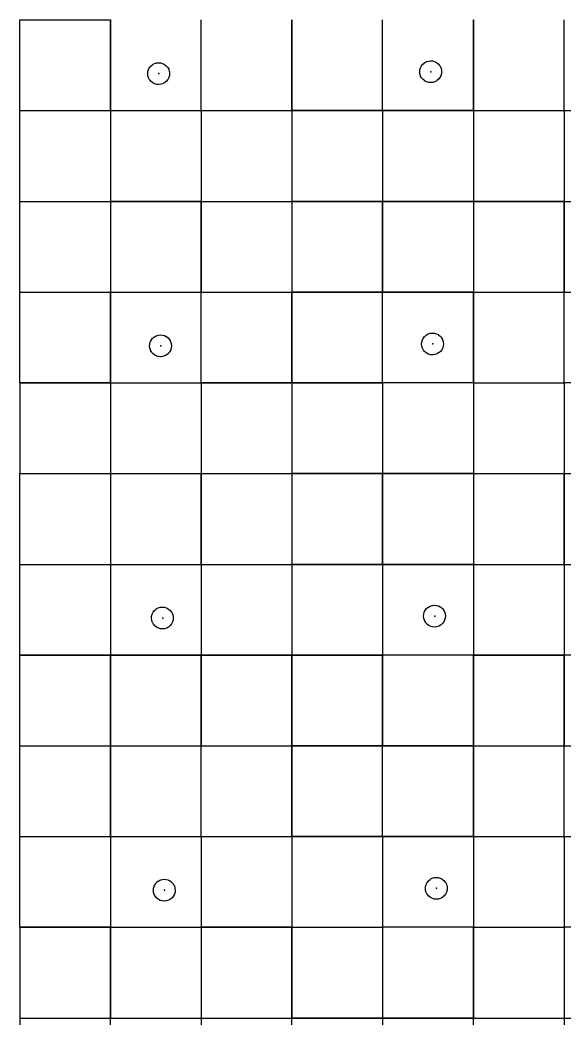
# Model space of a CAD drawing. Header units: metres. Extents: x 0 to 398, y -24 to 612.
# Drawn here: x 0 to 54, y 396 to 495 of the extents above; entities that cross this region are included whole.
import ezdxf

# ---------------------------------------------------------------- set-up
doc = ezdxf.new("R2010")
doc.units = ezdxf.units.M
doc.layers.add('LAYER_01_CUT', color=7, linetype='Continuous')
doc.layers.add('LAYER_04_GRID', color=7, linetype='Continuous')

msp = doc.modelspace()

# ---------------------------------------------------------------- linework, layer by layer
at = {"layer": 'LAYER_01_CUT'}
for points in [[(0, 477.006), (0, 486), (0, 486.006), (0, 495), (8.994, 495), (9, 495), (9, 486.006), (9, 486), (9, 477.006)], [(9, 495), (9, 494.994)], [(18, 486.006), (18, 495), (18, 494.994)], [(26.994, 495), (27, 495), (27, 486.006), (27, 486), (27, 477.006)], [(27, 495), (27, 494.994)], [(36, 486.006), (36, 495), (36, 494.994)], [(44.994, 495), (45, 495), (45, 486.006), (45, 486), (45, 477.006)], [(45, 495), (45, 494.994)], [(54, 486.006), (54, 495), (54, 494.994)], [(9, 486), (9, 494.994)], [(18, 486), (18, 494.994)], [(27, 486), (27, 494.994)], [(36, 486), (36, 494.994)], [(45, 486), (45, 494.994)], [(54, 486), (54, 494.994)], [(13.356, 490.677), (13.543, 490.735), (13.551, 490.737), (13.56, 490.739), (13.75, 490.758), (13.758, 490.759), (13.766, 490.758), (13.945, 490.743), (13.953, 490.742), (13.961, 490.741), (14.145, 490.69), (14.153, 490.687), (14.16, 490.684), (14.338, 490.595), (14.345, 490.591), (14.353, 490.586), (14.512, 490.46), (14.519, 490.455), (14.649, 490.299), (14.661, 490.286), (14.665, 490.278), (14.761, 490.102), (14.765, 490.094), (14.768, 490.086), (14.826, 489.898), (14.828, 489.89), (14.829, 489.881), (14.849, 489.691), (14.849, 489.683), (14.849, 489.675), (14.834, 489.496), (14.833, 489.488), (14.831, 489.48), (14.78, 489.296), (14.778, 489.289), (14.774, 489.281), (14.685, 489.103), (14.681, 489.096), (14.676, 489.089), (14.551, 488.929), (14.545, 488.923), (14.39, 488.792), (14.376, 488.78), (14.369, 488.776), (14.192, 488.68), (14.184, 488.676), (14.176, 488.673), (13.988, 488.615), (13.98, 488.613), (13.972, 488.612), (13.782, 488.592), (13.773, 488.592), (13.766, 488.592), (13.586, 488.607), (13.579, 488.608), (13.571, 488.61), (13.387, 488.661), (13.379, 488.663), (13.371, 488.667), (13.194, 488.756), (13.186, 488.76), (13.179, 488.765), (13.02, 488.89), (13.013, 488.896), (12.882, 489.051), (12.871, 489.065), (12.866, 489.072), (12.77, 489.249), (12.767, 489.257), (12.764, 489.265), (12.706, 489.453), (12.704, 489.461), (12.703, 489.469), (12.683, 489.66), (12.683, 489.668), (12.683, 489.675), (12.698, 489.855), (12.699, 489.862), (12.7, 489.87), (12.751, 490.054), (12.754, 490.062), (12.757, 490.07), (12.846, 490.247), (12.851, 490.255), (12.856, 490.262), (12.981, 490.421), (12.987, 490.428), (13.142, 490.559), (13.155, 490.57), (13.163, 490.575), (13.34, 490.671), (13.347, 490.675), (13.356, 490.677)], [(39.77, 489.435), (39.766, 489.443), (39.763, 489.451), (39.705, 489.639), (39.703, 489.647), (39.702, 489.656), (39.682, 489.846), (39.682, 489.854), (39.682, 489.862), (39.697, 490.041), (39.698, 490.049), (39.7, 490.057), (39.751, 490.241), (39.753, 490.249), (39.757, 490.256), (39.846, 490.434), (39.85, 490.441), (39.855, 490.448), (39.98, 490.608), (39.986, 490.614), (40.141, 490.745), (40.155, 490.757), (40.162, 490.761), (40.339, 490.857), (40.347, 490.861), (40.355, 490.864), (40.543, 490.922), (40.551, 490.924), (40.559, 490.925), (40.749, 490.945), (40.758, 490.945), (40.765, 490.945), (40.945, 490.93), (40.952, 490.929), (40.96, 490.927), (41.144, 490.876), (41.152, 490.874), (41.16, 490.87), (41.337, 490.781), (41.345, 490.777), (41.352, 490.772), (41.511, 490.647), (41.518, 490.641), (41.649, 490.486), (41.66, 490.472), (41.665, 490.465), (41.761, 490.288), (41.764, 490.28), (41.767, 490.272), (41.825, 490.084), (41.827, 490.076), (41.828, 490.068), (41.848, 489.877), (41.848, 489.869), (41.848, 489.862), (41.833, 489.682), (41.832, 489.675), (41.831, 489.667), (41.78, 489.483), (41.777, 489.475), (41.774, 489.467), (41.685, 489.29), (41.68, 489.282), (41.675, 489.275), (41.55, 489.116), (41.544, 489.109), (41.389, 488.978), (41.376, 488.967), (41.368, 488.962), (41.191, 488.866), (41.184, 488.863), (41.175, 488.86), (40.988, 488.802), (40.98, 488.8), (40.971, 488.799), (40.781, 488.779), (40.773, 488.778), (40.765, 488.779), (40.586, 488.794), (40.578, 488.795), (40.57, 488.796), (40.386, 488.847), (40.378, 488.85), (40.371, 488.853), (40.193, 488.942), (40.186, 488.946), (40.178, 488.951), (40.019, 489.077), (40.012, 489.083), (39.882, 489.238), (39.87, 489.251), (39.866, 489.259), (39.77, 489.435)], [(0, 486), (8.994, 486)], [(0, 486), (0.006, 486)], [(0.006, 486), (9, 486)], [(8.994, 486), (9, 486)], [(9.006, 486), (9, 486)], [(9, 486), (9, 485.994)], [(9, 486), (17.994, 486)], [(9, 485.994), (9, 477)], [(9.006, 486), (18, 486)], [(17.994, 486), (18, 486), (18, 477.006)], [(18, 486), (18, 486.006)], [(18, 486), (18, 485.994)], [(18, 486), (26.994, 486)], [(18, 486), (18.006, 486)], [(18, 485.994), (18, 477)], [(18.006, 486), (27, 486)], [(26.994, 486), (27, 486)], [(35.994, 486), (27, 486)], [(27.006, 486), (27, 486)], [(27, 486), (27, 485.994)], [(27, 485.994), (27, 477)], [(27.006, 486), (36, 486)], [(35.994, 486), (36, 486), (36, 477.006)], [(36, 486), (36, 486.006)], [(36, 486), (36, 485.994)], [(36, 486), (44.994, 486)], [(36, 486), (36.006, 486)], [(36, 485.994), (36, 477)], [(45, 486), (36.006, 486)], [(45, 486), (44.994, 486)], [(45, 486), (45, 485.994)], [(45, 486), (53.994, 486)], [(45, 486), (45.006, 486)], [(45, 485.994), (45, 477)], [(45.006, 486), (54, 486)], [(53.994, 486), (54, 486), (54, 477.006)], [(54, 486), (54, 486.006)], [(54.006, 486), (54, 486)], [(54, 486), (54, 485.994)], [(54, 486), (62.994, 486)], [(54, 485.994), (54, 477)], [(0, 477.006), (0, 477)], [(0, 459.006), (0, 468), (0, 468.006), (0, 477), (8.994, 477)], [(0, 477), (0.006, 477)], [(0.006, 477), (9, 477)], [(8.994, 477), (9, 477)], [(9, 477.006), (9, 477)], [(17.994, 477), (9, 477), (9, 468.006), (9, 468), (9, 459.006), (9, 459), (9, 450.006)], [(9.006, 477), (9, 477)], [(9, 476.994), (9, 477)], [(9, 476.994), (9, 468)], [(9.006, 477), (18, 477)], [(18, 477), (17.994, 477)], [(18, 477.006), (18, 477)], [(18, 468.006), (18, 477), (26.994, 477)], [(18, 476.994), (18, 477)], [(18, 477), (18.006, 477)], [(18, 476.994), (18, 468)], [(18.006, 477), (27, 477)], [(26.994, 477), (27, 477)], [(27, 477.006), (27, 477)], [(35.994, 477), (27, 477), (27, 468.006), (27, 468), (27, 459.006), (27, 459), (27, 450.006)], [(27.006, 477), (27, 477)], [(27, 476.994), (27, 477)], [(27, 476.994), (27, 468)], [(27.006, 477), (36, 477)], [(35.994, 477), (36, 477)], [(36, 477.006), (36, 477)], [(36, 468.006), (36, 477), (44.994, 477)], [(36, 476.994), (36, 477)], [(36, 477), (36.006, 477)], [(36, 476.994), (36, 468)], [(45, 477), (36.006, 477)], [(45, 477), (44.994, 477)], [(45, 477.006), (45, 477)], [(53.994, 477), (45, 477), (45, 468.006), (45, 468), (45, 459.006), (45, 459), (45, 450.006)], [(45, 476.994), (45, 477)], [(45, 477), (45.006, 477)], [(45, 476.994), (45, 468)], [(45.006, 477), (54, 477)], [(53.994, 477), (54, 477)], [(54, 477.006), (54, 477)], [(54, 468.006), (54, 477), (62.994, 477)], [(54.006, 477), (54, 477)], [(54, 476.994), (54, 477)], [(54, 476.994), (54, 468)], [(0, 468), (8.994, 468)], [(0, 468), (0.006, 468)], [(0.006, 468), (9, 468)], [(8.994, 468), (9, 468)], [(9.006, 468), (9, 468)], [(9, 468), (9, 467.994)], [(9, 468), (17.994, 468)], [(9, 459), (9, 467.994)], [(9.006, 468), (18, 468)], [(18, 468), (17.994, 468)], [(18, 468), (18, 468.006)], [(18, 459.006), (18, 468), (18, 467.994)], [(18, 468), (26.994, 468)], [(18, 468), (18.006, 468)], [(18, 459), (18, 467.994)], [(18.006, 468), (27, 468)], [(26.994, 468), (27, 468)], [(35.994, 468), (27, 468)], [(27.006, 468), (27, 468)], [(27, 468), (27, 467.994)], [(27, 459), (27, 467.994)], [(27.006, 468), (36, 468)], [(35.994, 468), (36, 468)], [(36, 468), (36, 468.006)], [(36, 459.006), (36, 468), (36, 467.994)], [(36, 468), (44.994, 468)], [(36, 468), (36.006, 468)], [(36, 459), (36, 467.994)], [(45, 468), (36.006, 468)], [(45, 468), (44.994, 468)], [(45, 468), (45, 467.994)], [(45, 468), (53.994, 468)], [(45, 468), (45.006, 468)], [(45, 459), (45, 467.994)], [(45.006, 468), (54, 468)], [(53.994, 468), (54, 468)], [(54, 468), (54, 468.006)], [(54, 459.006), (54, 468), (54, 467.994)], [(54.006, 468), (54, 468)], [(54, 468), (62.994, 468)], [(54, 459), (54, 467.994)], [(12.941, 463.063), (12.944, 463.071), (13.033, 463.248), (13.037, 463.255), (13.043, 463.263), (13.168, 463.422), (13.173, 463.429), (13.329, 463.559), (13.342, 463.571), (13.35, 463.575), (13.526, 463.671), (13.534, 463.675), (13.542, 463.678), (13.73, 463.736), (13.738, 463.738), (13.747, 463.739), (13.937, 463.759), (13.945, 463.759), (13.953, 463.759), (14.132, 463.744), (14.14, 463.743), (14.148, 463.741), (14.332, 463.69), (14.339, 463.688), (14.347, 463.684), (14.525, 463.596), (14.532, 463.591), (14.54, 463.586), (14.699, 463.461), (14.705, 463.455), (14.836, 463.3), (14.848, 463.287), (14.852, 463.279), (14.948, 463.102), (14.952, 463.094), (14.955, 463.086), (15.013, 462.898), (15.015, 462.89), (15.016, 462.882), (15.036, 462.692), (15.036, 462.683), (15.036, 462.676), (15.021, 462.497), (15.02, 462.489), (15.018, 462.481), (14.967, 462.297), (14.965, 462.289), (14.961, 462.281), (14.872, 462.104), (14.868, 462.096), (14.863, 462.089), (14.738, 461.93), (14.732, 461.923), (14.577, 461.792), (14.563, 461.781), (14.556, 461.777), (14.379, 461.68), (14.371, 461.677), (14.363, 461.674), (14.175, 461.616), (14.167, 461.614), (14.159, 461.613), (13.968, 461.593), (13.96, 461.593), (13.953, 461.593), (13.773, 461.608), (13.766, 461.609), (13.758, 461.611), (13.574, 461.661), (13.566, 461.664), (13.558, 461.667), (13.381, 461.756), (13.373, 461.761), (13.366, 461.766), (13.207, 461.891), (13.2, 461.897), (13.069, 462.052), (13.058, 462.065), (13.053, 462.073), (12.957, 462.25), (12.953, 462.257), (12.951, 462.266), (12.893, 462.453), (12.891, 462.462), (12.889, 462.47), (12.87, 462.66), (12.87, 462.668), (12.87, 462.676), (12.885, 462.855), (12.886, 462.863), (12.887, 462.871), (12.938, 463.055), (12.941, 463.063)], [(41.836, 463.487), (41.847, 463.473), (41.852, 463.466), (41.948, 463.289), (41.951, 463.281), (41.954, 463.273), (42.012, 463.085), (42.014, 463.077), (42.015, 463.068), (42.035, 462.878), (42.035, 462.87), (42.035, 462.862), (42.02, 462.683), (42.019, 462.675), (42.017, 462.667), (41.967, 462.484), (41.964, 462.476), (41.961, 462.468), (41.872, 462.29), (41.867, 462.283), (41.862, 462.276), (41.737, 462.116), (41.731, 462.11), (41.576, 461.979), (41.563, 461.968), (41.555, 461.963), (41.378, 461.867), (41.371, 461.863), (41.362, 461.86), (41.175, 461.803), (41.166, 461.8), (41.158, 461.799), (40.968, 461.78), (40.96, 461.779), (40.952, 461.779), (40.773, 461.794), (40.765, 461.795), (40.757, 461.797), (40.573, 461.848), (40.565, 461.85), (40.558, 461.854), (40.38, 461.943), (40.373, 461.947), (40.365, 461.952), (40.206, 462.077), (40.199, 462.083), (40.069, 462.238), (40.057, 462.252), (40.053, 462.259), (39.957, 462.436), (39.953, 462.444), (39.95, 462.452), (39.892, 462.64), (39.89, 462.648), (39.889, 462.656), (39.869, 462.847), (39.869, 462.855), (39.869, 462.863), (39.884, 463.042), (39.885, 463.05), (39.887, 463.058), (39.938, 463.241), (39.94, 463.249), (39.944, 463.257), (40.033, 463.434), (40.037, 463.442), (40.042, 463.449), (40.167, 463.608), (40.173, 463.615), (40.328, 463.746), (40.342, 463.757), (40.349, 463.762), (40.526, 463.858), (40.534, 463.862), (40.542, 463.865), (40.73, 463.922), (40.738, 463.924), (40.746, 463.926), (40.936, 463.945), (40.945, 463.946), (40.952, 463.945), (41.131, 463.93), (41.139, 463.929), (41.147, 463.928), (41.331, 463.877), (41.339, 463.874), (41.347, 463.871), (41.524, 463.782), (41.532, 463.778), (41.539, 463.773), (41.698, 463.647), (41.705, 463.642), (41.836, 463.487)], [(0, 459), (0, 459.006)], [(8.994, 459), (0, 459), (0, 450.006)], [(0, 459), (0.006, 459)], [(0.006, 459), (9, 459)], [(8.994, 459), (9, 459)], [(9.006, 459), (9, 459)], [(9, 459), (9, 458.994)], [(9, 459), (17.994, 459)], [(9, 458.994), (9, 450)], [(9.006, 459), (18, 459)], [(18, 459), (17.994, 459)], [(18, 459), (18, 459.006)], [(26.994, 459), (18, 459), (18, 450.006)], [(18, 459), (18, 458.994)], [(18, 459), (18.006, 459)], [(18, 458.994), (18, 450)], [(18.006, 459), (27, 459)], [(26.994, 459), (27, 459)], [(35.994, 459), (27, 459)], [(27.006, 459), (27, 459)], [(27, 459), (27, 458.994)], [(27, 458.994), (27, 450)], [(27.006, 459), (36, 459)], [(35.994, 459), (36, 459)], [(36, 459), (36, 459.006)], [(44.994, 459), (36, 459), (36, 450.006)], [(36, 459), (36, 458.994)], [(36, 459), (36.006, 459)], [(36, 458.994), (36, 450)], [(45, 459), (36.006, 459)], [(45, 459), (44.994, 459)], [(45, 459), (45, 458.994)], [(45, 459), (53.994, 459)], [(45, 459), (45.006, 459)], [(45, 458.994), (45, 450)], [(45.006, 459), (54, 459)], [(53.994, 459), (54, 459)], [(54, 459), (54, 459.006)], [(62.994, 459), (54, 459), (54, 450.006)], [(54.006, 459), (54, 459)], [(54, 459), (54, 458.994)], [(54, 458.994), (54, 450)], [(0, 450.006), (0, 450)], [(0, 432.006), (0, 441), (0, 441.006), (0, 450), (8.994, 450), (9, 450), (9, 441.006), (9, 441), (9, 432.006)], [(0, 450), (0.006, 450)], [(0.006, 450), (9, 450)], [(9, 450.006), (9, 450)], [(9.006, 450), (9, 450)], [(9, 449.994), (9, 450)], [(9, 450), (17.994, 450)], [(9, 449.994), (9, 441)], [(9.006, 450), (18, 450)], [(18, 450), (17.994, 450)], [(18, 450.006), (18, 450)], [(18, 441.006), (18, 450), (26.994, 450), (27, 450), (27, 441.006), (27, 441), (27, 432.006)], [(18, 449.994), (18, 450)], [(18, 450), (18.006, 450)], [(18, 449.994), (18, 441)], [(18.006, 450), (27, 450)], [(27, 450.006), (27, 450)], [(35.994, 450), (27, 450)], [(27.006, 450), (27, 450)], [(27, 449.994), (27, 450)], [(27, 449.994), (27, 441)], [(27.006, 450), (36, 450)], [(35.994, 450), (36, 450)], [(36, 450.006), (36, 450)], [(36, 441.006), (36, 450), (44.994, 450), (45, 450), (45, 441.006), (45, 441), (45, 432.006)], [(36, 449.994), (36, 450)], [(36, 450), (36.006, 450)], [(36, 449.994), (36, 441)], [(45, 450), (36.006, 450)], [(45, 450.006), (45, 450)], [(45, 449.994), (45, 450)], [(45, 450), (53.994, 450)], [(45, 450), (45.006, 450)], [(45, 449.994), (45, 441)], [(45.006, 450), (54, 450)], [(53.994, 450), (54, 450)], [(54, 450.006), (54, 450)], [(54, 441.006), (54, 450), (62.994, 450), (63, 450), (63, 441.006), (63, 441), (63, 432.006)], [(54.006, 450), (54, 450)], [(54, 449.994), (54, 450)], [(54, 449.994), (54, 441)], [(0, 441), (8.994, 441)], [(0, 441), (0.006, 441)], [(0.006, 441), (9, 441)], [(8.994, 441), (9, 441)], [(9.006, 441), (9, 441)], [(9, 441), (9, 440.994)], [(9, 441), (17.994, 441)], [(9, 440.994), (9, 432)], [(9.006, 441), (18, 441)], [(17.994, 441), (18, 441), (18, 432.006)], [(18, 441), (18, 441.006)], [(18, 441), (18, 440.994)], [(18, 441), (26.994, 441)], [(18, 441), (18.006, 441)], [(18, 440.994), (18, 432)], [(18.006, 441), (27, 441)], [(26.994, 441), (27, 441)], [(35.994, 441), (27, 441)], [(27.006, 441), (27, 441)], [(27, 441), (27, 440.994)], [(27, 440.994), (27, 432)], [(27.006, 441), (36, 441)], [(35.994, 441), (36, 441), (36, 432.006)], [(36, 441), (36, 441.006)], [(36, 441), (36, 440.994)], [(36, 441), (44.994, 441)], [(36, 441), (36.006, 441)], [(36, 440.994), (36, 432)], [(45, 441), (36.006, 441)], [(45, 441), (44.994, 441)], [(45, 441), (45, 440.994)], [(45, 441), (53.994, 441)], [(45, 441), (45.006, 441)], [(45, 440.994), (45, 432)], [(45.006, 441), (54, 441)], [(53.994, 441), (54, 441), (54, 432.006)], [(54, 441), (54, 441.006)], [(54.006, 441), (54, 441)], [(54, 441), (54, 440.994)], [(54, 441), (62.994, 441)], [(54, 440.994), (54, 432)], [(14.318, 436.745), (14.326, 436.744), (14.334, 436.742), (14.517, 436.691), (14.525, 436.688), (14.533, 436.685), (14.711, 436.596), (14.718, 436.592), (14.725, 436.587), (14.885, 436.462), (14.891, 436.456), (15.022, 436.301), (15.033, 436.287), (15.038, 436.28), (15.134, 436.103), (15.138, 436.095), (15.141, 436.087), (15.199, 435.899), (15.201, 435.891), (15.202, 435.883), (15.222, 435.692), (15.222, 435.684), (15.222, 435.676), (15.207, 435.497), (15.206, 435.489), (15.204, 435.481), (15.153, 435.298), (15.151, 435.29), (15.147, 435.282), (15.058, 435.105), (15.054, 435.097), (15.049, 435.09), (14.924, 434.931), (14.918, 434.924), (14.763, 434.793), (14.749, 434.782), (14.742, 434.777), (14.565, 434.681), (14.557, 434.677), (14.549, 434.674), (14.361, 434.617), (14.353, 434.615), (14.345, 434.613), (14.154, 434.594), (14.146, 434.593), (14.139, 434.594), (13.959, 434.609), (13.951, 434.61), (13.943, 434.611), (13.76, 434.662), (13.752, 434.665), (13.744, 434.668), (13.567, 434.757), (13.559, 434.761), (13.552, 434.766), (13.393, 434.892), (13.386, 434.897), (13.255, 435.052), (13.244, 435.066), (13.239, 435.073), (13.143, 435.25), (13.139, 435.258), (13.136, 435.266), (13.079, 435.454), (13.077, 435.462), (13.075, 435.471), (13.056, 435.661), (13.055, 435.669), (13.056, 435.677), (13.071, 435.856), (13.072, 435.864), (13.073, 435.872), (13.124, 436.055), (13.127, 436.063), (13.13, 436.071), (13.219, 436.249), (13.223, 436.256), (13.229, 436.263), (13.354, 436.423), (13.359, 436.429), (13.515, 436.56), (13.528, 436.571), (13.536, 436.576), (13.712, 436.672), (13.72, 436.676), (13.728, 436.679), (13.916, 436.736), (13.924, 436.739), (13.933, 436.74), (14.123, 436.759), (14.131, 436.76), (14.139, 436.76), (14.318, 436.745)], [(42.207, 435.684), (42.206, 435.676), (42.204, 435.668), (42.153, 435.484), (42.151, 435.476), (42.147, 435.468), (42.058, 435.291), (42.054, 435.284), (42.049, 435.276), (41.924, 435.117), (41.918, 435.11), (41.763, 434.98), (41.749, 434.968), (41.742, 434.964), (41.565, 434.868), (41.557, 434.864), (41.549, 434.861), (41.361, 434.803), (41.353, 434.801), (41.345, 434.8), (41.154, 434.78), (41.146, 434.78), (41.138, 434.78), (40.959, 434.795), (40.951, 434.796), (40.943, 434.798), (40.76, 434.849), (40.752, 434.851), (40.744, 434.855), (40.567, 434.943), (40.559, 434.948), (40.552, 434.953), (40.393, 435.078), (40.386, 435.084), (40.255, 435.239), (40.244, 435.252), (40.239, 435.26), (40.143, 435.437), (40.139, 435.445), (40.136, 435.453), (40.079, 435.641), (40.077, 435.649), (40.075, 435.657), (40.056, 435.847), (40.055, 435.856), (40.056, 435.863), (40.07, 436.042), (40.071, 436.05), (40.073, 436.058), (40.124, 436.242), (40.127, 436.25), (40.13, 436.258), (40.219, 436.435), (40.223, 436.443), (40.228, 436.45), (40.353, 436.609), (40.359, 436.616), (40.514, 436.747), (40.528, 436.758), (40.536, 436.762), (40.712, 436.859), (40.72, 436.862), (40.728, 436.865), (40.916, 436.923), (40.924, 436.925), (40.933, 436.926), (41.123, 436.946), (41.131, 436.946), (41.139, 436.946), (41.318, 436.931), (41.326, 436.93), (41.334, 436.928), (41.517, 436.878), (41.525, 436.875), (41.533, 436.872), (41.711, 436.783), (41.718, 436.778), (41.725, 436.773), (41.885, 436.648), (41.891, 436.642), (42.022, 436.487), (42.033, 436.474), (42.038, 436.466), (42.134, 436.289), (42.138, 436.282), (42.141, 436.273), (42.199, 436.086), (42.201, 436.077), (42.202, 436.069), (42.221, 435.879), (42.222, 435.871), (42.222, 435.863), (42.207, 435.684)], [(0, 432.006), (0, 432)], [(8.994, 432), (0, 432), (0.006, 432)], [(0, 423.006), (0, 432)], [(0.006, 432), (9, 432)], [(8.994, 432), (9, 432)], [(9, 432.006), (9, 432)], [(17.994, 432), (9, 432), (9.006, 432)], [(9, 423.006), (9, 432)], [(9, 431.994), (9, 432)], [(9, 431.994), (9, 423)], [(9.006, 432), (18, 432)], [(18, 432), (17.994, 432)], [(18, 432.006), (18, 432)], [(26.994, 432), (18, 432), (18.006, 432)], [(18, 423.006), (18, 432)], [(18, 431.994), (18, 432)], [(18, 431.994), (18, 423)], [(18.006, 432), (27, 432)], [(26.994, 432), (27, 432)], [(27, 432.006), (27, 432)], [(35.994, 432), (27, 432), (27.006, 432)], [(27, 423.006), (27, 432)], [(27, 431.994), (27, 432)], [(27, 431.994), (27, 423)], [(27.006, 432), (36, 432)], [(35.994, 432), (36, 432)], [(36, 432.006), (36, 432)], [(44.994, 432), (36, 432), (36.006, 432)], [(36, 423.006), (36, 432)], [(36, 431.994), (36, 432)], [(36, 431.994), (36, 423)], [(45, 432), (36.006, 432)], [(45, 432), (44.994, 432)], [(45, 432.006), (45, 432)], [(53.994, 432), (45, 432), (45.006, 432)], [(45, 423.006), (45, 432)], [(45, 431.994), (45, 432)], [(45, 431.994), (45, 423)], [(45.006, 432), (54, 432)], [(53.994, 432), (54, 432)], [(54, 432.006), (54, 432)], [(62.994, 432), (54, 432), (54.006, 432)], [(54, 423.006), (54, 432)], [(54, 431.994), (54, 432)], [(54, 431.994), (54, 423)], [(0, 423.006), (0, 423)], [(0, 405.006), (0, 414), (0, 414.006), (0, 423), (8.994, 423), (9, 423), (9, 414.006), (9, 414), (9, 405.006)], [(0, 423), (0.006, 423)], [(0.006, 423), (9, 423)], [(9, 423.006), (9, 423)], [(9.006, 423), (9, 423)], [(9, 423), (9, 422.994)], [(9, 423), (17.994, 423)], [(9, 414), (9, 422.994)], [(9.006, 423), (18, 423)], [(18, 423), (17.994, 423)], [(18, 423.006), (18, 423)], [(18, 414.006), (18, 423), (18, 422.994)], [(18, 423), (26.994, 423)], [(18, 423), (18.006, 423)], [(18, 414), (18, 422.994)], [(18.006, 423), (27, 423)], [(26.994, 423), (27, 423), (27, 414.006), (27, 414), (27, 405.006)], [(27, 423.006), (27, 423)], [(35.994, 423), (27, 423)], [(27.006, 423), (27, 423)], [(27, 423), (27, 422.994)], [(27, 414), (27, 422.994)], [(27.006, 423), (36, 423)], [(35.994, 423), (36, 423)], [(36, 423.006), (36, 423)], [(36, 414.006), (36, 423), (36, 422.994)], [(36, 423), (44.994, 423)], [(36, 423), (36.006, 423)], [(36, 414), (36, 422.994)], [(45, 423), (36.006, 423)], [(44.994, 423), (45, 423), (45, 414.006), (45, 414), (45, 405.006)], [(45, 423.006), (45, 423)], [(45, 423), (45, 422.994)], [(45, 423), (53.994, 423)], [(45, 423), (45.006, 423)], [(45, 414), (45, 422.994)], [(45.006, 423), (54, 423)], [(53.994, 423), (54, 423)], [(54, 423.006), (54, 423)], [(54, 414.006), (54, 423), (54, 422.994)], [(54.006, 423), (54, 423)], [(54, 423), (62.994, 423)], [(54, 414), (54, 422.994)], [(0, 414), (8.994, 414)], [(0, 414), (0.006, 414)], [(0.006, 414), (9, 414)], [(8.994, 414), (9, 414)], [(9.006, 414), (9, 414)], [(9, 414), (9, 413.994)], [(9, 414), (17.994, 414)], [(9, 413.994), (9, 405)], [(9.006, 414), (18, 414)], [(17.994, 414), (18, 414), (18, 405.006)], [(18, 414), (18, 414.006)], [(18, 414), (18, 413.994)], [(18, 414), (26.994, 414)], [(18, 414), (18.006, 414)], [(18, 413.994), (18, 405)], [(18.006, 414), (27, 414)], [(26.994, 414), (27, 414)], [(35.994, 414), (27, 414)], [(27.006, 414), (27, 414)], [(27, 414), (27, 413.994)], [(27, 413.994), (27, 405)], [(27.006, 414), (36, 414)], [(35.994, 414), (36, 414), (36, 405.006)], [(36, 414), (36, 414.006)], [(36, 414), (36, 413.994)], [(36, 414), (44.994, 414)], [(36, 414), (36.006, 414)], [(36, 413.994), (36, 405)], [(45, 414), (36.006, 414)], [(45, 414), (44.994, 414)], [(45, 414), (45, 413.994)], [(45, 414), (53.994, 414)], [(45, 414), (45.006, 414)], [(45, 413.994), (45, 405)], [(45.006, 414), (54, 414)], [(53.994, 414), (54, 414), (54, 405.006)], [(54, 414), (54, 414.006)], [(54.006, 414), (54, 414)], [(54, 414), (54, 413.994)], [(54, 414), (62.994, 414)], [(54, 413.994), (54, 405)], [(40.745, 407.948), (40.738, 407.953), (40.579, 408.079), (40.572, 408.084), (40.441, 408.24), (40.43, 408.253), (40.425, 408.261), (40.329, 408.437), (40.325, 408.445), (40.322, 408.453), (40.265, 408.641), (40.263, 408.649), (40.261, 408.658), (40.242, 408.848), (40.241, 408.856), (40.242, 408.864), (40.256, 409.043), (40.257, 409.051), (40.259, 409.059), (40.31, 409.242), (40.313, 409.25), (40.316, 409.258), (40.405, 409.436), (40.409, 409.443), (40.414, 409.45), (40.539, 409.61), (40.545, 409.616), (40.7, 409.747), (40.714, 409.759), (40.721, 409.763), (40.898, 409.859), (40.906, 409.863), (40.914, 409.866), (41.102, 409.924), (41.11, 409.926), (41.119, 409.927), (41.309, 409.947), (41.317, 409.947), (41.325, 409.947), (41.504, 409.932), (41.512, 409.931), (41.52, 409.929), (41.703, 409.878), (41.711, 409.876), (41.719, 409.872), (41.897, 409.783), (41.904, 409.779), (41.911, 409.774), (42.071, 409.649), (42.077, 409.643), (42.208, 409.488), (42.219, 409.474), (42.224, 409.467), (42.32, 409.29), (42.324, 409.282), (42.327, 409.274), (42.385, 409.086), (42.387, 409.078), (42.388, 409.07), (42.407, 408.879), (42.408, 408.871), (42.408, 408.863), (42.393, 408.684), (42.392, 408.676), (42.39, 408.669), (42.339, 408.485), (42.337, 408.477), (42.333, 408.469), (42.244, 408.292), (42.24, 408.284), (42.235, 408.277), (42.11, 408.118), (42.104, 408.111), (41.949, 407.98), (41.935, 407.969), (41.928, 407.964), (41.751, 407.868), (41.743, 407.864), (41.735, 407.862), (41.547, 407.804), (41.539, 407.802), (41.531, 407.8), (41.34, 407.781), (41.332, 407.78), (41.324, 407.781), (41.145, 407.796), (41.137, 407.797), (41.129, 407.798), (40.946, 407.849), (40.938, 407.852), (40.93, 407.855), (40.753, 407.944), (40.745, 407.948)], [(13.33, 408.251), (13.326, 408.259), (13.323, 408.267), (13.265, 408.455), (13.263, 408.463), (13.262, 408.471), (13.243, 408.662), (13.242, 408.67), (13.242, 408.677), (13.257, 408.857), (13.258, 408.864), (13.26, 408.872), (13.311, 409.056), (13.313, 409.064), (13.317, 409.072), (13.406, 409.249), (13.41, 409.257), (13.415, 409.264), (13.54, 409.423), (13.546, 409.43), (13.701, 409.561), (13.715, 409.572), (13.722, 409.577), (13.899, 409.673), (13.907, 409.676), (13.915, 409.679), (14.103, 409.737), (14.111, 409.739), (14.119, 409.74), (14.31, 409.76), (14.318, 409.761), (14.326, 409.76), (14.505, 409.745), (14.513, 409.744), (14.521, 409.743), (14.704, 409.692), (14.712, 409.689), (14.72, 409.686), (14.897, 409.597), (14.905, 409.593), (14.912, 409.587), (15.071, 409.462), (15.078, 409.456), (15.209, 409.301), (15.22, 409.288), (15.225, 409.28), (15.321, 409.104), (15.325, 409.096), (15.328, 409.088), (15.385, 408.9), (15.387, 408.892), (15.389, 408.883), (15.408, 408.693), (15.409, 408.685), (15.408, 408.677), (15.394, 408.498), (15.393, 408.49), (15.391, 408.482), (15.34, 408.298), (15.337, 408.29), (15.334, 408.283), (15.245, 408.105), (15.241, 408.098), (15.236, 408.091), (15.111, 407.931), (15.105, 407.925), (14.95, 407.794), (14.936, 407.782), (14.928, 407.778), (14.752, 407.682), (14.744, 407.678), (14.736, 407.675), (14.548, 407.617), (14.54, 407.615), (14.531, 407.614), (14.341, 407.594), (14.333, 407.594), (14.325, 407.594), (14.146, 407.609), (14.138, 407.61), (14.13, 407.612), (13.947, 407.663), (13.939, 407.665), (13.931, 407.669), (13.753, 407.758), (13.746, 407.762), (13.739, 407.767), (13.579, 407.892), (13.573, 407.898), (13.442, 408.053), (13.431, 408.067), (13.426, 408.074), (13.33, 408.251)], [(0, 405.006), (0, 405)], [(8.994, 405), (0, 405), (0, 396.006), (0, 396), (0, 387.006), (0, 387), (0, 378.006)], [(0, 405), (0.006, 405)], [(0.006, 405), (9, 405)], [(8.994, 405), (9, 405)], [(9, 405.006), (9, 405)], [(9, 396.006), (9, 405), (17.994, 405)], [(9.006, 405), (9, 405)], [(9, 404.994), (9, 405)], [(9, 404.994), (9, 396)], [(9.006, 405), (18, 405)], [(18, 405), (17.994, 405)], [(18, 405.006), (18, 405)], [(26.994, 405), (18, 405), (18, 396.006), (18, 396), (18, 387.006), (18, 387), (18, 378.006)], [(18, 404.994), (18, 405)], [(18, 405), (18.006, 405)], [(18, 404.994), (18, 396)], [(18.006, 405), (27, 405)], [(26.994, 405), (27, 405)], [(27, 405.006), (27, 405)], [(27, 396.006), (27, 405), (35.994, 405)], [(27.006, 405), (27, 405)], [(27, 404.994), (27, 405)], [(27, 404.994), (27, 396)], [(27.006, 405), (36, 405)], [(35.994, 405), (36, 405)], [(36, 405.006), (36, 405)], [(44.994, 405), (36, 405), (36, 396.006), (36, 396), (36, 387.006), (36, 387), (36, 378.006)], [(36, 404.994), (36, 405)], [(36, 405), (36.006, 405)], [(36, 404.994), (36, 396)], [(45, 405), (36.006, 405)], [(45, 405), (44.994, 405)], [(45, 405.006), (45, 405)], [(45, 396.006), (45, 405), (53.994, 405)], [(45, 404.994), (45, 405)], [(45, 405), (45.006, 405)], [(45, 404.994), (45, 396)], [(45.006, 405), (54, 405)], [(53.994, 405), (54, 405)], [(54, 405.006), (54, 405)], [(62.994, 405), (54, 405), (54, 396.006), (54, 396), (54, 387.006), (54, 387), (54, 378.006)], [(54.006, 405), (54, 405)], [(54, 404.994), (54, 405)], [(54, 404.994), (54, 396)], [(0, 396), (8.994, 396)], [(0, 396), (0.006, 396)], [(0.006, 396), (9, 396)], [(8.994, 396), (9, 396)], [(9, 396), (9, 396.006)], [(9, 387.006), (9, 396), (9, 395.994)], [(9.006, 396), (9, 396)], [(9, 396), (17.994, 396)], [(9.006, 396), (18, 396)], [(18, 396), (17.994, 396)], [(18, 396), (18, 395.994)], [(18, 396), (26.994, 396)], [(18, 396), (18.006, 396)], [(18.006, 396), (27, 396)], [(26.994, 396), (27, 396)], [(27, 396), (27, 396.006)], [(27, 387.006), (27, 396), (27, 395.994)], [(35.994, 396), (27, 396)], [(27.006, 396), (27, 396)], [(27.006, 396), (36, 396)], [(35.994, 396), (36, 396)], [(36, 396), (36, 395.994)], [(36, 396), (44.994, 396)], [(36, 396), (36.006, 396)], [(45, 396), (36.006, 396)], [(45, 396), (44.994, 396)], [(45, 396), (45, 396.006)], [(45, 387.006), (45, 396), (45, 395.994)], [(45, 396), (53.994, 396)], [(45, 396), (45.006, 396)], [(45.006, 396), (54, 396)], [(53.994, 396), (54, 396)], [(54.006, 396), (54, 396)], [(54, 396), (54, 395.994)], [(54, 396), (62.994, 396)]]:
    msp.add_lwpolyline(points, dxfattribs=at)
at = {"layer": 'LAYER_04_GRID'}
for p in [(13.793, 489.675), (40.792, 489.862), (13.98, 462.676), (40.979, 462.863), (14.166, 435.677), (41.166, 435.863), (14.352, 408.677), (41.352, 408.864)]:
    msp.add_point(p, dxfattribs=at)

doc.saveas('drawing.dxf')
